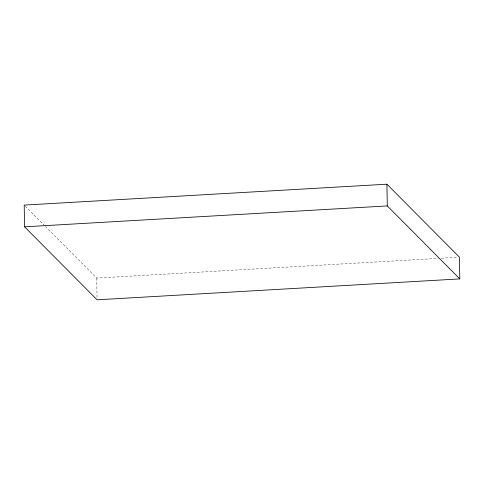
<?xml version="1.0" encoding="UTF-8"?>
<svg xmlns="http://www.w3.org/2000/svg" width="484" height="484" viewBox="0 0 484 484"><rect width="100%" height="100%" fill="white"/><g stroke="black" fill="none" stroke-linecap="round" stroke-linejoin="round"><path stroke-width="0.36" stroke-dasharray="2.42 1.81" d="M45.369 226.403L96.709 278.076L438.304 258.396M441.323 258.22L457.912 257.264M25.259 206.16L44.843 225.871M96.709 278.076L97.06 298.301"/><path stroke-width="0.73" d="M386.916 184.198L24.2 205.095L24.581 226.821L97.084 299.802L459.8 278.905L459.419 257.179L386.916 184.198L387.291 205.924L459.8 278.905M24.581 226.821L387.291 205.924"/></g></svg>
